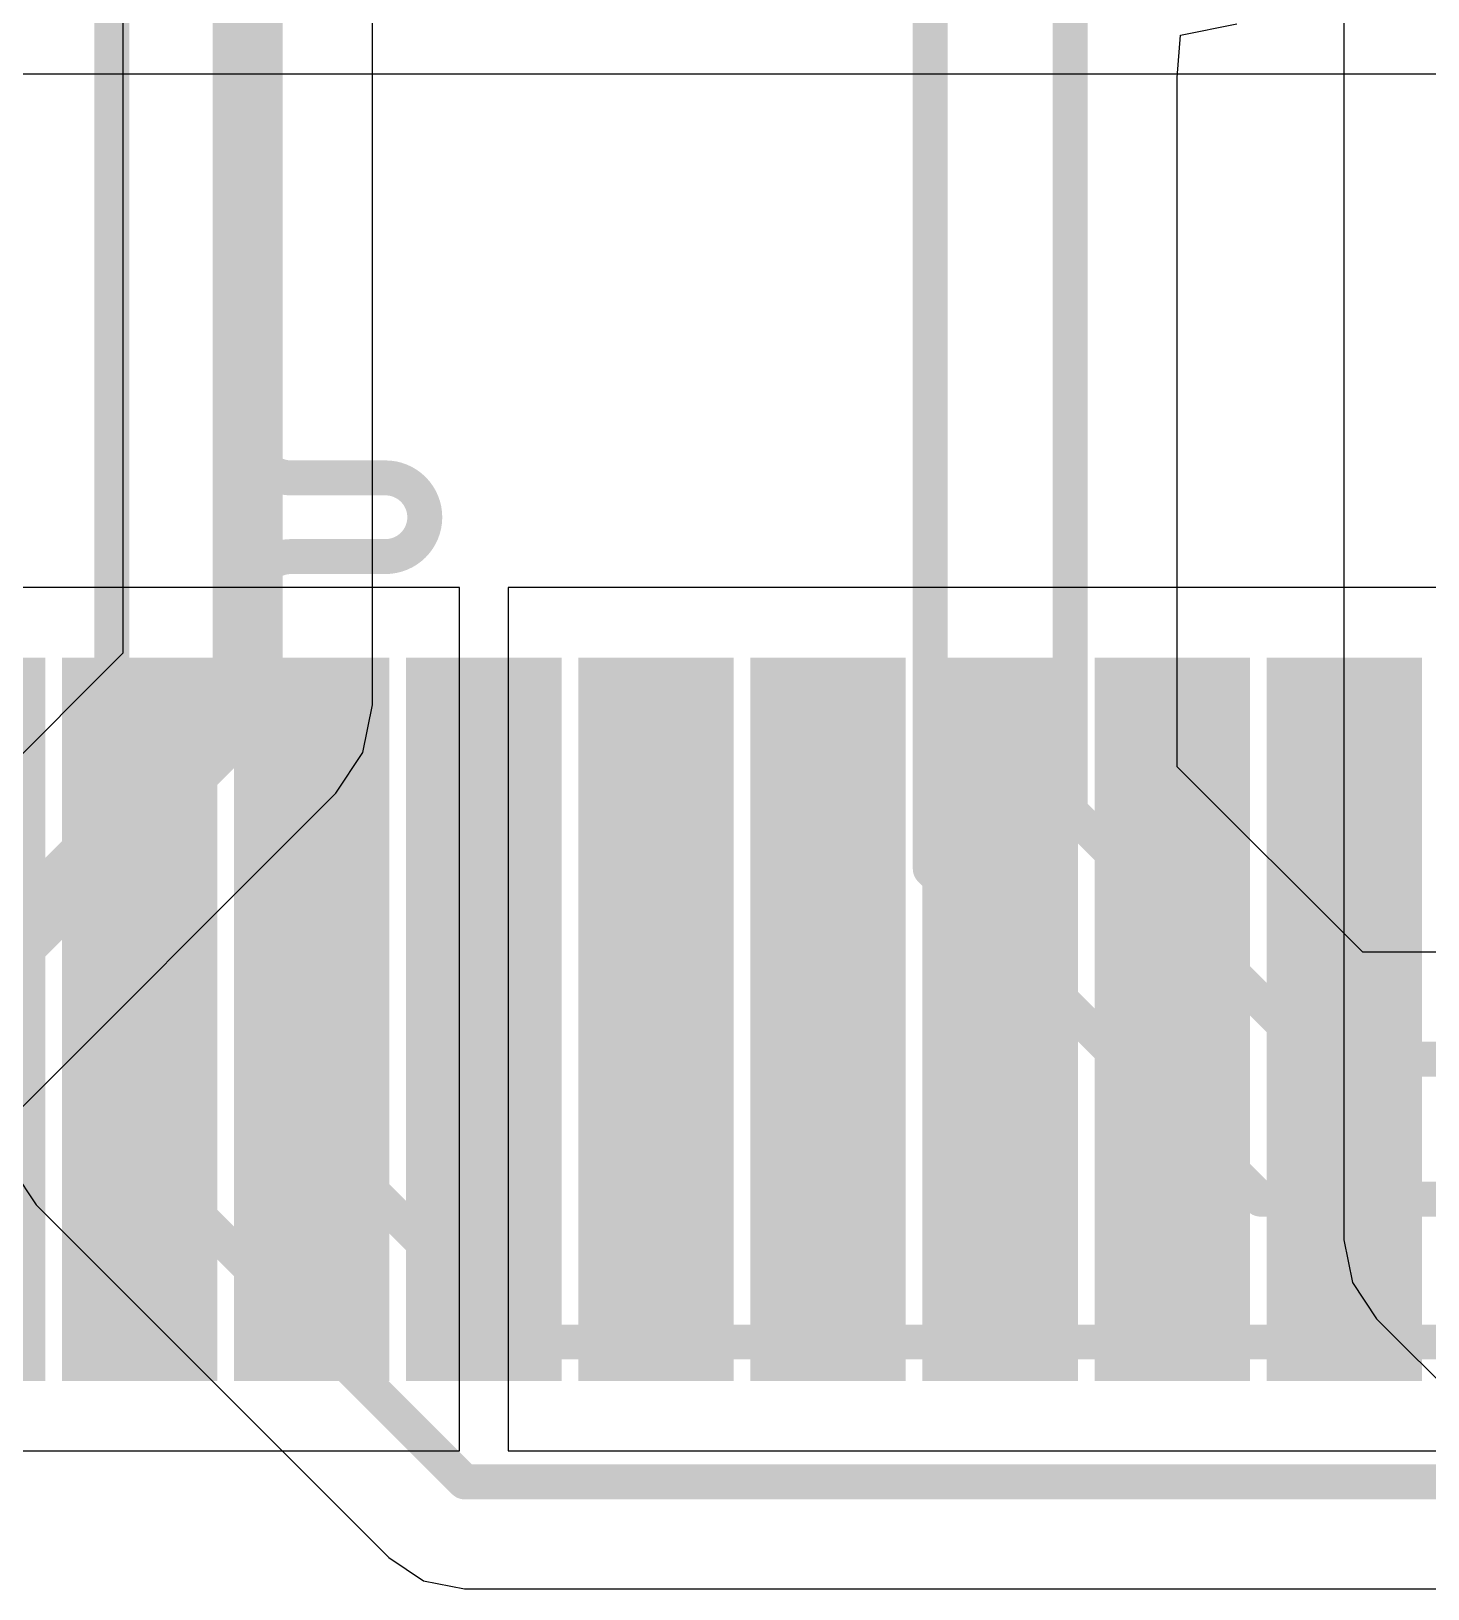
# Model space of a CAD drawing. Header units: inches. Extents: x 0 to 5271, y 0 to 5417.
# Drawn here: x 85.719 to 89.777, y 70.521 to 75.047 of the extents above; entities that cross this region are included whole.
import ezdxf

# ---------------------------------------------------------------- set-up
doc = ezdxf.new("R2010")
doc.units = ezdxf.units.IN
for name, color, linetype in [('L2_GND1', 16, 'Continuous'), ('L3_SIG1', 76, 'Continuous'), ('L5_GND2', 156, 'Continuous'), ('L6_SIG2', 130, 'Continuous'), ('Top Layer', 1, 'Continuous'), ('Top Paste', 8, 'Continuous'), ('Top Solder', 216, 'Continuous')]:
    doc.layers.add(name, color=color, linetype=linetype)

# ---------------------------------------------------------------- blocks, each defined once
blk = doc.blocks.new('AS0B826_S78B_7H_23')
at = {"layer": 'Top Layer'}
for points in [[(11.8249, 19.131), (12.1749, 19.131), (12.1749, 17.131), (11.8249, 17.131)], [(12.325, 19.131), (12.675, 19.131), (12.675, 17.131), (12.325, 17.131)], [(12.8249, 19.131), (13.1749, 19.131), (13.1749, 17.131), (12.8249, 17.131)], [(13.325, 19.131), (13.675, 19.131), (13.675, 17.131), (13.325, 17.131)], [(13.8249, 19.131), (14.1749, 19.131), (14.1749, 17.131), (13.8249, 17.131)], [(14.325, 19.131), (14.675, 19.131), (14.675, 17.131), (14.325, 17.131)], [(14.8249, 19.131), (15.1749, 19.131), (15.1749, 17.131), (14.8249, 17.131)], [(15.325, 19.131), (15.675, 19.131), (15.675, 17.131), (15.325, 17.131)]]:
    blk.add_hatch(color=1, dxfattribs=at).paths.add_polyline_path(points)
at = {"layer": 'Top Paste'}
for points in [[(11.8249, 19.131), (12.1749, 19.131), (12.1749, 17.131), (11.8249, 17.131)], [(12.325, 19.131), (12.675, 19.131), (12.675, 17.131), (12.325, 17.131)], [(12.8249, 19.131), (13.1749, 19.131), (13.1749, 17.131), (12.8249, 17.131)], [(13.325, 19.131), (13.675, 19.131), (13.675, 17.131), (13.325, 17.131)], [(13.8249, 19.131), (14.1749, 19.131), (14.1749, 17.131), (13.8249, 17.131)], [(14.325, 19.131), (14.675, 19.131), (14.675, 17.131), (14.325, 17.131)], [(14.8249, 19.131), (15.1749, 19.131), (15.1749, 17.131), (14.8249, 17.131)], [(15.325, 19.131), (15.675, 19.131), (15.675, 17.131), (15.325, 17.131)]]:
    blk.add_hatch(color=8, dxfattribs=at).paths.add_polyline_path(points)
at = {"layer": 'Top Solder'}
for points in [[(11.2742, 19.1818), (11.7258, 19.1818), (11.7258, 17.0802), (11.2742, 17.0802)], [(11.7741, 19.1818), (12.2257, 19.1818), (12.2257, 17.0802), (11.7741, 17.0802)], [(12.2742, 19.1818), (12.7258, 19.1818), (12.7258, 17.0802), (12.2742, 17.0802)], [(12.7741, 19.1818), (13.2257, 19.1818), (13.2257, 17.0802), (12.7741, 17.0802)], [(13.2742, 19.1818), (13.7258, 19.1818), (13.7258, 17.0802), (13.2742, 17.0802)], [(13.7741, 19.1818), (14.2257, 19.1818), (14.2257, 17.0802), (13.7741, 17.0802)], [(14.2742, 19.1818), (14.7258, 19.1818), (14.7258, 17.0802), (14.2742, 17.0802)], [(14.7741, 19.1818), (15.2257, 19.1818), (15.2257, 17.0802), (14.7741, 17.0802)], [(15.2742, 19.1818), (15.7258, 19.1818), (15.7258, 17.0802), (15.2742, 17.0802)]]:
    blk.add_hatch(color=216, dxfattribs=at).paths.add_polyline_path(points)

msp = doc.modelspace()

# ---------------------------------------------------------------- linework, layer by layer
at = {"layer": 'L2_GND1'}
for p, q in [((89.0582, 75.0353), (89.2217, 75.0678)), ((89.0485, 74.9123), (89.0582, 75.0353)), ((89.0485, 72.9096), (89.0485, 74.9123)), ((89.5875, 72.3706), (89.0485, 72.9096)), ((90.0311, 72.3706), (89.5875, 72.3706)), ((85.6665, 71.7377), (85.7339, 71.6369)), ((85.7339, 71.6369), (86.7586, 70.6121)), ((86.7586, 70.6121), (86.8594, 70.5448)), ((86.8594, 70.5448), (86.9783, 70.5211)), ((86.9783, 70.5211), (101.9331, 70.5211))]:
    msp.add_line(p, q, dxfattribs=at)
for points in [[(86.36, 74.3507, 0.1016, 0.1016, 0), (86.36, 78.0504, 0.1016, 0.1016, 0)], [(88.3313, 72.6125, 0.1016, 0.1016, 0), (88.3313, 77.3645, 0.1016, 0.1016, 0)], [(85.9536, 72.6125, 0.1016, 0.1016, 0), (85.9536, 76.0888, 0.1016, 0.1016, 0)], [(88.7377, 74.9546, 0.1016, 0.1016, 0), (88.7377, 75.234, 0.1016, 0.1016, 0)], [(88.7377, 72.7808, 0.1016, 0.1016, 0), (88.7377, 74.9546, 0.1016, 0.1016, 0)], [(86.36, 73.8632, 0.1016, 0.1016, 0), (86.36, 74.3507, 0.1016, 0.1016, 0)], [(86.4743, 73.7489, 0.1016, 0.1016, -0.414214), (86.36, 73.8632, 0.1016, 0.1016, 0)], [(86.4743, 73.7489, 0.1016, 0.1016, 0), (86.7484, 73.7489, 0.1016, 0.1016, 0)], [(86.7484, 73.7489, 0.1016, 0.1016, -1), (86.7484, 73.5203, 0.1016, 0.1016, 0)], [(86.36, 73.406, 0.1016, 0.1016, -0.414214), (86.4743, 73.5203, 0.1016, 0.1016, 0)], [(86.4743, 73.5203, 0.1016, 0.1016, 0), (86.7484, 73.5203, 0.1016, 0.1016, 0)], [(86.36, 73.1266, 0.1016, 0.1016, 0), (86.36, 73.406, 0.1016, 0.1016, 0)], [(86.36, 72.0249, 0.1016, 0.1016, 0), (86.36, 73.1266, 0.1016, 0.1016, 0)], [(88.7377, 72.7808, 0.1016, 0.1016, 0), (89.4588, 72.0598, 0.1016, 0.1016, 0)], [(85.9536, 71.8566, 0.1016, 0.1016, 0), (85.9536, 72.6125, 0.1016, 0.1016, 0)], [(88.3313, 72.6125, 0.1016, 0.1016, 0), (89.2904, 71.6534, 0.1016, 0.1016, 0)], [(89.4588, 72.0598, 0.1016, 0.1016, 0), (89.9101, 72.0598, 0.1016, 0.1016, 0)], [(86.36, 72.0249, 0.1016, 0.1016, 0), (87.1467, 71.2383, 0.1016, 0.1016, 0)], [(85.9536, 71.8566, 0.1016, 0.1016, 0), (86.9783, 70.8319, 0.1016, 0.1016, 0)], [(89.2904, 71.6534, 0.1016, 0.1016, 0), (89.9101, 71.6534, 0.1016, 0.1016, 0)], [(87.1467, 71.2383, 0.1016, 0.1016, 0), (88.884, 71.2383, 0.1016, 0.1016, 0)], [(88.884, 71.2383, 0.1016, 0.1016, 0), (93.5937, 71.2383, 0.1016, 0.1016, 0)], [(86.9783, 70.8319, 0.1016, 0.1016, 0), (88.884, 70.8319, 0.1016, 0.1016, 0)], [(88.884, 70.8319, 0.1016, 0.1016, 0), (93.5937, 70.8319, 0.1016, 0.1016, 0)]]:
    msp.add_lwpolyline(points, format="xyseb", dxfattribs=at)
for points in [[(88.7123, 74.9546, 0.0508, 0.0508, 1), (88.7631, 74.9546, 0.0508, 0.0508, 1)], [(88.7123, 74.9546, 0.0508, 0.0508, 1), (88.7631, 74.9546, 0.0508, 0.0508, 1)], [(86.3346, 74.3507, 0.0508, 0.0508, 1), (86.3854, 74.3507, 0.0508, 0.0508, 1)], [(86.3346, 74.3507, 0.0508, 0.0508, 1), (86.3854, 74.3507, 0.0508, 0.0508, 1)], [(86.3346, 73.8632, 0.0508, 0.0508, 1), (86.3854, 73.8632, 0.0508, 0.0508, 1)], [(86.3346, 73.8632, 0.0508, 0.0508, 1), (86.3854, 73.8632, 0.0508, 0.0508, 1)], [(86.4489, 73.7489, 0.0508, 0.0508, 1), (86.4997, 73.7489, 0.0508, 0.0508, 1)], [(86.4489, 73.7489, 0.0508, 0.0508, 1), (86.4997, 73.7489, 0.0508, 0.0508, 1)], [(86.723, 73.7489, 0.0508, 0.0508, 1), (86.7738, 73.7489, 0.0508, 0.0508, 1)], [(86.723, 73.7489, 0.0508, 0.0508, 1), (86.7738, 73.7489, 0.0508, 0.0508, 1)], [(86.4489, 73.5203, 0.0508, 0.0508, 1), (86.4997, 73.5203, 0.0508, 0.0508, 1)], [(86.4489, 73.5203, 0.0508, 0.0508, 1), (86.4997, 73.5203, 0.0508, 0.0508, 1)], [(86.723, 73.5203, 0.0508, 0.0508, 1), (86.7738, 73.5203, 0.0508, 0.0508, 1)], [(86.723, 73.5203, 0.0508, 0.0508, 1), (86.7738, 73.5203, 0.0508, 0.0508, 1)], [(86.3346, 73.406, 0.0508, 0.0508, 1), (86.3854, 73.406, 0.0508, 0.0508, 1)], [(86.3346, 73.406, 0.0508, 0.0508, 1), (86.3854, 73.406, 0.0508, 0.0508, 1)], [(86.3346, 73.1266, 0.0508, 0.0508, 1), (86.3854, 73.1266, 0.0508, 0.0508, 1)], [(86.3346, 73.1266, 0.0508, 0.0508, 1), (86.3854, 73.1266, 0.0508, 0.0508, 1)], [(88.7123, 72.7808, 0.0508, 0.0508, 1), (88.7631, 72.7808, 0.0508, 0.0508, 1)], [(88.7123, 72.7808, 0.0508, 0.0508, 1), (88.7631, 72.7808, 0.0508, 0.0508, 1)], [(85.9282, 72.6125, 0.0508, 0.0508, 1), (85.979, 72.6125, 0.0508, 0.0508, 1)], [(85.9282, 72.6125, 0.0508, 0.0508, 1), (85.979, 72.6125, 0.0508, 0.0508, 1)], [(88.3059, 72.6125, 0.0508, 0.0508, 1), (88.3567, 72.6125, 0.0508, 0.0508, 1)], [(88.3059, 72.6125, 0.0508, 0.0508, 1), (88.3567, 72.6125, 0.0508, 0.0508, 1)], [(89.4334, 72.0598, 0.0508, 0.0508, 1), (89.4842, 72.0598, 0.0508, 0.0508, 1)], [(89.4334, 72.0598, 0.0508, 0.0508, 1), (89.4842, 72.0598, 0.0508, 0.0508, 1)], [(86.3346, 72.0249, 0.0508, 0.0508, 1), (86.3854, 72.0249, 0.0508, 0.0508, 1)], [(86.3346, 72.0249, 0.0508, 0.0508, 1), (86.3854, 72.0249, 0.0508, 0.0508, 1)], [(85.9282, 71.8566, 0.0508, 0.0508, 1), (85.979, 71.8566, 0.0508, 0.0508, 1)], [(85.9282, 71.8566, 0.0508, 0.0508, 1), (85.979, 71.8566, 0.0508, 0.0508, 1)], [(89.265, 71.6534, 0.0508, 0.0508, 1), (89.3158, 71.6534, 0.0508, 0.0508, 1)], [(89.265, 71.6534, 0.0508, 0.0508, 1), (89.3158, 71.6534, 0.0508, 0.0508, 1)], [(87.1213, 71.2383, 0.0508, 0.0508, 1), (87.1721, 71.2383, 0.0508, 0.0508, 1)], [(87.1213, 71.2383, 0.0508, 0.0508, 1), (87.1721, 71.2383, 0.0508, 0.0508, 1)], [(88.8586, 71.2383, 0.0508, 0.0508, 1), (88.9094, 71.2383, 0.0508, 0.0508, 1)], [(88.8586, 71.2383, 0.0508, 0.0508, 1), (88.9094, 71.2383, 0.0508, 0.0508, 1)], [(86.9529, 70.8319, 0.0508, 0.0508, 1), (87.0037, 70.8319, 0.0508, 0.0508, 1)], [(86.9529, 70.8319, 0.0508, 0.0508, 1), (87.0037, 70.8319, 0.0508, 0.0508, 1)], [(88.8586, 70.8319, 0.0508, 0.0508, 1), (88.9094, 70.8319, 0.0508, 0.0508, 1)], [(88.8586, 70.8319, 0.0508, 0.0508, 1), (88.9094, 70.8319, 0.0508, 0.0508, 1)]]:
    msp.add_lwpolyline(points, format="xyseb", close=True, dxfattribs=at)
at = {"layer": 'L3_SIG1'}
for p, q in [((85.9856, 86.5509), (85.9856, 73.2396)), ((86.7108, 73.0894), (86.7108, 75.4752)), ((85.9856, 73.2396), (84.9398, 72.1938)), ((86.6832, 72.9507), (86.7108, 73.0894)), ((86.7108, 73.0894), (86.7108, 73.0894)), ((86.6046, 72.833), (86.6832, 72.9507)), ((85.3464, 71.5748), (86.6046, 72.833)), ((86.6046, 72.833), (86.6046, 72.833))]:
    msp.add_line(p, q, dxfattribs=at)
for points in [[(86.3482, 73.0894, 0.2032, 0.2032, 0), (86.3482, 91.5806, 0.2032, 0.2032, 0)], [(85.09, 71.8312, 0.2032, 0.2032, 0), (86.3482, 73.0894, 0.2032, 0.2032, 0)]]:
    msp.add_lwpolyline(points, format="xyseb", dxfattribs=at)
msp.add_lwpolyline([(86.2974, 73.0894, 0.1016, 0.1016, 1), (86.399, 73.0894, 0.1016, 0.1016, 1)], format="xyseb", close=True, dxfattribs=at)
msp.add_lwpolyline([(86.2974, 73.0894, 0.1016, 0.1016, 1), (86.399, 73.0894, 0.1016, 0.1016, 1)], format="xyseb", close=True, dxfattribs=at)
at = {"layer": 'L5_GND2'}
for p, q in [((89.533, 76.3836), (89.533, 71.5349)), ((89.533, 71.5349), (89.5576, 71.411)), ((89.5576, 71.411), (89.6278, 71.306)), ((89.6278, 71.306), (90.0622, 70.8715))]:
    msp.add_line(p, q, dxfattribs=at)
at = {"layer": 'L6_SIG2'}
msp.add_line((83.005, 74.923), (92.5737, 74.923), dxfattribs=at)
at = {"layer": 'Top Layer'}
for p, q in [((86.9634, 73.43), (84.7134, 73.43)), ((86.9634, 70.922), (86.9634, 73.43)), ((92.4633, 73.43), (87.1054, 73.43)), ((87.1054, 73.43), (87.1054, 70.922)), ((84.6053, 70.922), (86.9634, 70.922)), ((87.1054, 70.922), (92.4633, 70.922))]:
    msp.add_line(p, q, dxfattribs=at)

# ---------------------------------------------------------------- block references
msp.add_blockref('AS0B826_S78B_7H_23', (74.0344, 54.045))

doc.saveas('drawing.dxf')
